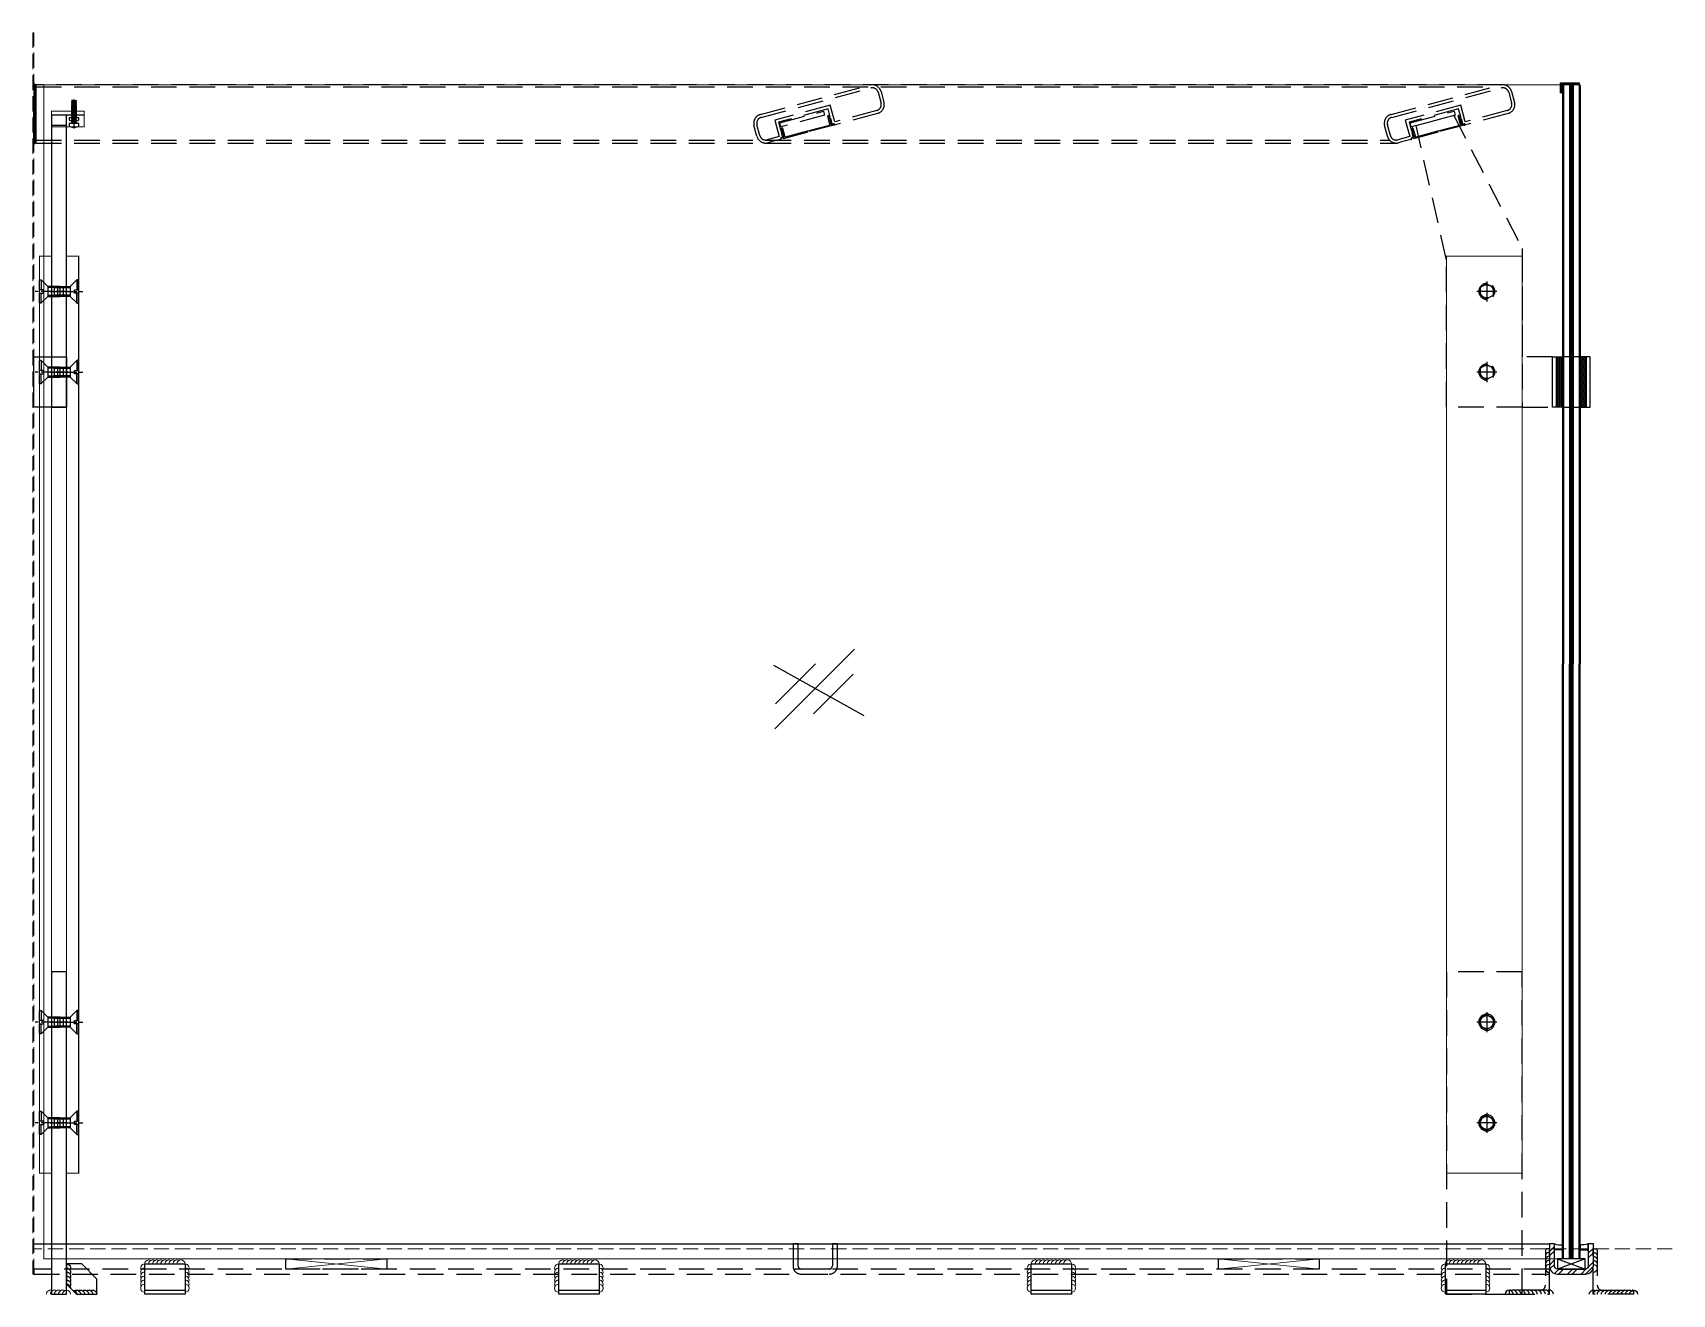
# Model space of a CAD drawing. Header units: millimetres. Extents: x 0 to 1626, y -20 to 1232.
import ezdxf

# ---------------------------------------------------------------- set-up
doc = ezdxf.new("R2010")
doc.units = ezdxf.units.MM
for name, pattern in [('CENTER', [2, 1.25, -0.25, 0.25, -0.25]), ('DASH', [0.35, 0.25, -0.1]), ('DASHED', [19.05, 12.7, -6.35]), ('DOTE', [2.42, 2, -0.2, 0.02, -0.2])]:
    doc.linetypes.add(name, pattern=pattern)
for name, color, linetype in [('@F03_Section_Glass', 4, 'Continuous'), ('@F05_Section_Steel', 24, 'Continuous'), ('@F09_Submate', 8, 'Continuous'), ('@F17_Gridline_Other', 132, 'Continuous'), ('@F19_DIM', 7, 'Continuous'), ('@F20_Fill', 251, 'Continuous'), ('A-Wind', 4, 'Continuous'), ('DIM', 8, 'Continuous'), ('F01_Section_Alu.E', 92, 'Continuous'), ('F04_Section_Stone', 190, 'Continuous'), ('F06_Section_Steel', 24, 'Continuous'), ('F09_Submate', 8, 'Continuous'), ('F11_Hardware', 13, 'Continuous'), ('F31_Gridline_Other', 132, 'Continuous'), ('F57_Sign', 240, 'Continuous'), ('F90_Dote', 145, 'Continuous'), ('F_Submate_Other', 250, 'Continuous'), ('pj', 4, 'Continuous'), ('user', 7, 'Continuous'), ('WELD', 8, 'Continuous'), ('window', 54, 'Continuous'), ('XX', 6, 'DASHED'), ('ZX', 1, 'CENTER'), ('图框', 7, 'Continuous')]:
    doc.layers.add(name, color=color, linetype=linetype)
doc.layers.add('JY-11填充层', color=8, linetype='Continuous', lineweight=5)
pattern_1 = [(45, (251, 15), (-112.25, 112.25), [])]
pattern_2 = [(45, (1176, 15), (-112.25, 112.25), [])]

# ---------------------------------------------------------------- blocks, each defined once
blk = doc.blocks.new('*U130')
at = {"layer": 'JY-11填充层'}
for centre, end in [((4, 0), 180), ((8, 0), 120), ((12, 0), 120), ((16, 0), 120), ((20, 0), 120), ((24, 0), 120)]:
    blk.add_arc(centre, 4, 0, end, dxfattribs=at)
blk = doc.blocks.new('*U13')
at = {"layer": 'JY-11填充层'}
for centre, end in [((4, 0), 180), ((8, 0), 120), ((12, 0), 120), ((16, 0), 120), ((20, 0), 120), ((24, 0), 120), ((28, 0), 120), ((32, 0), 120), ((36, 0), 120)]:
    blk.add_arc(centre, 4, 0, end, dxfattribs=at)
blk = doc.blocks.new('30角钢（平面）')
at = {"layer": '@F05_Section_Steel', "elevation": 0}
for points in [[(171496.2, -73616), (171496.2, -73586), (171456.2, -73586), (171456.2, -73616), (171496.2, -73616)], [(171496.2, -73612), (171496.2, -73612), (171456.2, -73612)]]:
    blk.add_lwpolyline(points, dxfattribs=at)
at = {"layer": 'JY-11填充层', "rotation": 90}
blk.add_blockref('*U130', (171456.2, -73614, 0), dxfattribs=at)
at = {"layer": 'JY-11填充层'}
blk.add_blockref('*U13', (171456.2, -73586, 0), dxfattribs=at)
at = {"layer": 'JY-11填充层', "xscale": -1, "rotation": 270}
blk.add_blockref('*U130', (171496.2, -73614, 0), dxfattribs=at)
blk = doc.blocks.new('A$C2D332B79')
at = {"layer": 'DIM', "linetype": 'DASHED', "ltscale": 450}
blk.add_line((7.2, 0), (358.3, 351.1), dxfattribs=at)
at = {"layer": 'DIM'}
for p, q in [((0, 279.9), (398.5, 58.2)), ((9.8, 110.5), (185.3, 286)), ((176.3, 65), (351.8, 240.6))]:
    blk.add_line(p, q, dxfattribs=at)
blk = doc.blocks.new('肋板')
at = {"layer": '@F05_Section_Steel', "elevation": 0}
blk.add_lwpolyline([(-135353.8, 59079.8), (-135373.8, 59079.8), (-135373.8, 59094.8), (-135358.8, 59109.8), (-135343.8, 59109.8), (-135343.8, 59089.8)], close=True, dxfattribs=at)
at = {"layer": 'WELD'}
for centre, start, end in [((-135343.8, 59105.8, 0), 90, 210), ((-135343.8, 59101.8, 0), 90, 210), ((-135343.8, 59101.8, 0), 90, 150), ((-135343.8, 59097.8, 0), 90, 210), ((-135343.8, 59093.8, 0), 90, 210), ((-135343.8, 59089.8, 0), 90, 210), ((-135343.8, 59085.8, 0), 90, 180), ((-135343.8, 59097.8, 0), 90, 150), ((-135343.8, 59093.8, 0), 90, 150), ((-135343.8, 59089.8, 0), 90, 150), ((-135343.8, 59085.8, 0), 90, 150), ((-135369.8, 59079.8, 0), 60, 180), ((-135365.8, 59079.8, 0), 60, 180), ((-135365.8, 59079.8, 0), 120, 180), ((-135361.8, 59079.8, 0), 60, 180), ((-135361.8, 59079.8, 0), 120, 180), ((-135357.8, 59079.8, 0), 60, 180), ((-135357.8, 59079.8, 0), 120, 180), ((-135353.8, 59079.8, 0), 60, 180), ((-135353.8, 59079.8, 0), 120, 180), ((-135349.8, 59079.8, 0), 90, 180), ((-135349.8, 59079.8, 0), 120, 180)]:
    blk.add_arc(centre, 4, start, end, dxfattribs=at)
blk = doc.blocks.new('*U16')
at = {"layer": 'pj'}
for p, q in [((-2.1, 0), (-2.1, -0.5)), ((-2.5, -0.8), (2.5, -0.4)), ((-2.5, -0.8), (2.5, -0.4)), ((-2.1, -0.5), (-2.5, -0.8)), ((-2.5, -0.8), (-2.5, -0.8)), ((-2.5, -0.8), (-2.1, -1.1)), ((-2.5, -1.6), (2.5, -1.2)), ((-2.5, -1.6), (2.5, -1.2)), ((-2.1, -1.3), (-2.5, -1.6)), ((-2.5, -1.6), (-2.5, -1.6)), ((-2.5, -1.6), (-2.1, -1.9)), ((-2.5, -2.4), (2.5, -2)), ((-2.5, -2.4), (2.5, -2)), ((-2.5, -2.4), (-2.1, -2.1)), ((-2.1, -2.7), (-2.5, -2.4)), ((-2.5, -2.4), (-2.5, -2.4)), ((-2.5, -3.2), (2.5, -2.8)), ((-2.5, -3.2), (2.5, -2.8)), ((-2.5, -3.2), (-2.1, -2.9)), ((-2.5, -3.2), (-2.5, -3.2)), ((-2.1, -3.5), (-2.5, -3.2)), ((-2.5, -4), (2.5, -3.6)), ((-2.5, -4), (2.5, -3.6)), ((-2.5, -4), (-2.1, -3.7)), ((-2.5, -4), (-2.5, -4)), ((-2.1, -4.3), (-2.5, -4)), ((-2.5, -4.8), (2.5, -4.4)), ((-2.5, -4.8), (2.5, -4.4)), ((-2.5, -4.8), (-2.1, -4.5)), ((-2.5, -4.8), (-2.5, -4.8)), ((-2.1, -5.1), (-2.5, -4.8)), ((-2.5, -5.6), (2.5, -5.2)), ((-2.5, -5.6), (2.5, -5.2)), ((-2.5, -5.6), (-2.1, -5.3)), ((-2.5, -5.6), (-2.5, -5.6)), ((-2.1, -5.9), (-2.5, -5.6)), ((-2.5, -6.4), (2.5, -6)), ((-2.5, -6.4), (2.5, -6)), ((-2.5, -6.4), (-2.1, -6.1)), ((-2.5, -6.4), (-2.5, -6.4)), ((-2.1, -6.7), (-2.5, -6.4)), ((-2.5, -7.2), (2.5, -6.8)), ((-2.5, -7.2), (2.5, -6.8)), ((-2.5, -7.2), (-2.1, -6.9)), ((-2.5, -7.2), (-2.5, -7.2)), ((-2.1, -7.5), (-2.5, -7.2)), ((-2.5, -8), (2.5, -7.6)), ((-2.5, -8), (2.5, -7.6)), ((-2.5, -8), (-2.1, -7.7)), ((-2.5, -8), (-2.5, -8)), ((-2.1, -8.3), (-2.5, -8)), ((-2.5, -8.8), (2.5, -8.4)), ((-2.5, -8.8), (2.5, -8.4)), ((-2.5, -8.8), (-2.1, -8.5)), ((-2.5, -8.8), (-2.5, -8.8)), ((-2.1, -9.1), (-2.5, -8.8)), ((-2.5, -9.6), (2.5, -9.2)), ((-2.5, -9.6), (2.5, -9.2)), ((-2.5, -9.6), (-2.1, -9.3)), ((-2.5, -9.6), (-2.5, -9.6)), ((-2.1, -9.9), (-2.5, -9.6)), ((-2.5, -10.4), (2.5, -10)), ((-2.5, -10.4), (2.5, -10)), ((-2.5, -10.4), (-2.1, -10.1)), ((-2.5, -10.4), (-2.5, -10.4)), ((-2.1, -10.7), (-2.5, -10.4)), ((-2.5, -11.2), (2.5, -10.8)), ((-2.5, -11.2), (2.5, -10.8)), ((-2.5, -11.2), (-2.1, -10.9)), ((-2.5, -11.2), (-2.5, -11.2)), ((-2.1, -11.5), (-2.5, -11.2)), ((-2.5, -12), (2.5, -11.6)), ((-2.5, -12), (2.5, -11.6)), ((-2.5, -12), (-2.1, -11.7)), ((-2.5, -12), (-2.5, -12)), ((-2.1, -12.3), (-2.5, -12)), ((-2.5, -12.8), (2.5, -12.4)), ((-2.5, -12.8), (2.5, -12.4)), ((-2.5, -12.8), (-2.1, -12.5)), ((-2.5, -12.8), (-2.5, -12.8)), ((-2.1, -13.1), (-2.5, -12.8)), ((-2.5, -13.6), (2.5, -13.2)), ((-2.5, -13.6), (2.5, -13.2)), ((-2.5, -13.6), (-2.1, -13.3)), ((-2.5, -13.6), (-2.5, -13.6)), ((-2.1, -13.9), (-2.5, -13.6)), ((-2.5, -14.4), (2.5, -14)), ((-2.5, -14.4), (2.5, -14)), ((-2.5, -14.4), (-2.1, -14.1)), ((-2.1, -14.7), (-2.5, -14.4)), ((-2.5, -14.4), (-2.5, -14.4)), ((-2.5, -15.2), (2.5, -14.8)), ((-2.5, -15.2), (2.5, -14.8)), ((-2.1, -14.9), (-2.5, -15.2)), ((-2.5, -15.2), (-2.5, -15.2)), ((-2.5, -15.2), (-2.1, -15.5)), ((-2.5, -16), (2.5, -15.6)), ((-2.5, -16), (2.5, -15.6)), ((-2.1, -15.7), (-2.5, -16)), ((-2.5, -16), (-2.5, -16)), ((-2.5, -16), (-2.1, -16.3)), ((-2.1, -0.5), (2.1, -0.1)), ((-2.1, -1.1), (2.1, -0.7)), ((-2.1, -1.3), (2.1, -0.9)), ((-2.1, -1.1), (-2.1, -1.3)), ((-2.1, -1.9), (2.1, -1.5)), ((-2.1, -2.1), (2.1, -1.7)), ((-2.1, -1.9), (-2.1, -2)), ((-2.1, -2.1), (-2.1, -2)), ((-2.1, -2.7), (2.1, -2.3)), ((-2.1, -2.9), (2.1, -2.5)), ((-2.1, -2.7), (-2.1, -2.8)), ((-2.1, -2.9), (-2.1, -2.8)), ((-2.1, -3.5), (2.1, -3.1)), ((-2.1, -3.7), (2.1, -3.3)), ((-2.1, -3.5), (-2.1, -3.6)), ((-2.1, -3.7), (-2.1, -3.6)), ((-2.1, -4.3), (2.1, -3.9)), ((-2.1, -4.5), (2.1, -4.1)), ((-2.1, -4.3), (-2.1, -4.4)), ((-2.1, -4.5), (-2.1, -4.4)), ((-2.1, -5.1), (2.1, -4.7)), ((-2.1, -5.3), (2.1, -4.9)), ((-2.1, -5.1), (-2.1, -5.2)), ((-2.1, -5.3), (-2.1, -5.2)), ((-2.1, -5.9), (2.1, -5.5)), ((-2.1, -6.1), (2.1, -5.7)), ((-2.1, -5.9), (-2.1, -6)), ((-2.1, -6.1), (-2.1, -6)), ((-2.1, -6.7), (2.1, -6.3)), ((-2.1, -6.9), (2.1, -6.5)), ((-2.1, -6.7), (-2.1, -6.8)), ((-2.1, -6.9), (-2.1, -6.8)), ((-2.1, -7.5), (2.1, -7.1)), ((-2.1, -7.7), (2.1, -7.3)), ((-2.1, -7.5), (-2.1, -7.6)), ((-2.1, -7.7), (-2.1, -7.6)), ((-2.1, -8.3), (2.1, -7.9)), ((-2.1, -8.5), (2.1, -8.1)), ((-2.1, -8.3), (-2.1, -8.4)), ((-2.1, -8.5), (-2.1, -8.4)), ((-2.1, -9.1), (2.1, -8.7)), ((-2.1, -9.3), (2.1, -8.9)), ((-2.1, -9.1), (-2.1, -9.2)), ((-2.1, -9.3), (-2.1, -9.2)), ((-2.1, -9.9), (2.1, -9.5)), ((-2.1, -10.1), (2.1, -9.7)), ((-2.1, -9.9), (-2.1, -10)), ((-2.1, -10.1), (-2.1, -10)), ((-2.1, -10.7), (2.1, -10.3)), ((-2.1, -10.9), (2.1, -10.5)), ((-2.1, -10.7), (-2.1, -10.8)), ((-2.1, -10.9), (-2.1, -10.8)), ((-2.1, -11.5), (2.1, -11.1)), ((-2.1, -11.7), (2.1, -11.3)), ((-2.1, -11.5), (-2.1, -11.6)), ((-2.1, -11.7), (-2.1, -11.6)), ((-2.1, -12.3), (2.1, -11.9)), ((-2.1, -12.5), (2.1, -12.1)), ((-2.1, -12.3), (-2.1, -12.4)), ((-2.1, -12.5), (-2.1, -12.4)), ((-2.1, -13.1), (2.1, -12.7)), ((-2.1, -13.3), (2.1, -12.9)), ((-2.1, -13.1), (-2.1, -13.2)), ((-2.1, -13.3), (-2.1, -13.2)), ((-2.1, -13.9), (2.1, -13.5)), ((-2.1, -14.1), (2.1, -13.7)), ((-2.1, -14.1), (-2.1, -13.9)), ((-2.1, -14.7), (2.1, -14.3)), ((-2.1, -14.9), (2.1, -14.5)), ((-2.1, -14.8), (-2.1, -14.7)), ((-2.1, -14.8), (-2.1, -14.9)), ((-2.1, -15.5), (2.1, -15.1)), ((-2.1, -15.7), (2.1, -15.3)), ((-2.1, -15.5), (-2.1, -15.7)), ((-2.1, -16.3), (2.1, -15.9)), ((-2.1, -16.5), (2.1, -16.1)), ((2.1, 0), (2.1, -0.1)), ((2.1, -0.1), (2.5, -0.4)), ((2.5, -0.4), (2.1, -0.7)), ((2.1, -0.7), (2.1, -0.9)), ((2.1, -0.9), (2.5, -1.2)), ((2.5, -1.2), (2.1, -1.5)), ((2.1, -1.5), (2.1, -1.6)), ((2.1, -1.7), (2.1, -1.6)), ((2.5, -2), (2.1, -1.7)), ((2.1, -2.3), (2.5, -2)), ((2.1, -2.3), (2.1, -2.4)), ((2.1, -2.5), (2.1, -2.4)), ((2.5, -2.8), (2.1, -2.5)), ((2.1, -3.1), (2.5, -2.8)), ((2.1, -3.1), (2.1, -3.2)), ((2.1, -3.3), (2.1, -3.2)), ((2.5, -3.6), (2.1, -3.3)), ((2.1, -3.9), (2.5, -3.6)), ((2.1, -3.9), (2.1, -4)), ((2.1, -4.1), (2.1, -4)), ((2.5, -4.4), (2.1, -4.1)), ((2.1, -4.7), (2.5, -4.4)), ((2.1, -4.7), (2.1, -4.8)), ((2.1, -4.9), (2.1, -4.8)), ((2.5, -5.2), (2.1, -4.9)), ((2.1, -5.5), (2.5, -5.2)), ((2.1, -5.5), (2.1, -5.6)), ((2.1, -5.7), (2.1, -5.6)), ((2.5, -6), (2.1, -5.7)), ((2.1, -6.3), (2.5, -6)), ((2.1, -6.3), (2.1, -6.4)), ((2.1, -6.5), (2.1, -6.4)), ((2.5, -6.8), (2.1, -6.5)), ((2.1, -7.1), (2.5, -6.8)), ((2.1, -7.1), (2.1, -7.2)), ((2.1, -7.3), (2.1, -7.2)), ((2.5, -7.6), (2.1, -7.3)), ((2.1, -7.9), (2.5, -7.6)), ((2.1, -7.9), (2.1, -8)), ((2.1, -8.1), (2.1, -8)), ((2.5, -8.4), (2.1, -8.1)), ((2.1, -8.7), (2.5, -8.4)), ((2.1, -8.7), (2.1, -8.8)), ((2.1, -8.9), (2.1, -8.8)), ((2.5, -9.2), (2.1, -8.9)), ((2.1, -9.5), (2.5, -9.2)), ((2.1, -9.5), (2.1, -9.6)), ((2.1, -9.7), (2.1, -9.6)), ((2.5, -10), (2.1, -9.7)), ((2.1, -10.3), (2.5, -10)), ((2.1, -10.3), (2.1, -10.4)), ((2.1, -10.5), (2.1, -10.4)), ((2.5, -10.8), (2.1, -10.5)), ((2.1, -11.1), (2.5, -10.8)), ((2.1, -11.1), (2.1, -11.2)), ((2.1, -11.3), (2.1, -11.2)), ((2.5, -11.6), (2.1, -11.3)), ((2.1, -11.9), (2.5, -11.6)), ((2.1, -11.9), (2.1, -12)), ((2.1, -12.1), (2.1, -12)), ((2.5, -12.4), (2.1, -12.1)), ((2.1, -12.7), (2.5, -12.4)), ((2.1, -12.7), (2.1, -12.8)), ((2.1, -12.9), (2.1, -12.8)), ((2.5, -13.2), (2.1, -12.9)), ((2.1, -13.5), (2.5, -13.2)), ((2.1, -13.7), (2.1, -13.5)), ((2.5, -14), (2.1, -13.7)), ((2.1, -14.3), (2.5, -14)), ((2.1, -14.4), (2.1, -14.3)), ((2.1, -14.4), (2.1, -14.5)), ((2.1, -14.5), (2.5, -14.8)), ((2.5, -14.8), (2.1, -15.1)), ((2.1, -15.1), (2.1, -15.3)), ((2.1, -15.3), (2.5, -15.6)), ((2.5, -15.6), (2.1, -15.9)), ((2.1, -15.9), (2.1, -16)), ((2.1, -16.1), (2.1, -16)), ((2.5, -16.4), (2.1, -16.1)), ((2.5, -0.4), (2.5, -0.4)), ((2.5, -1.2), (2.5, -1.2)), ((2.5, -2), (2.5, -2)), ((2.5, -2.8), (2.5, -2.8)), ((2.5, -3.6), (2.5, -3.6)), ((2.5, -4.4), (2.5, -4.4)), ((2.5, -5.2), (2.5, -5.2)), ((2.5, -6), (2.5, -6)), ((2.5, -6.8), (2.5, -6.8)), ((2.5, -7.6), (2.5, -7.6)), ((2.5, -8.4), (2.5, -8.4)), ((2.5, -9.2), (2.5, -9.2)), ((2.5, -10), (2.5, -10)), ((2.5, -10.8), (2.5, -10.8)), ((2.5, -11.6), (2.5, -11.6)), ((2.5, -12.4), (2.5, -12.4)), ((2.5, -13.2), (2.5, -13.2)), ((2.5, -14), (2.5, -14)), ((2.5, -14.8), (2.5, -14.8)), ((2.5, -15.6), (2.5, -15.6)), ((-2.5, -16.8), (2.5, -16.4)), ((-2.5, -16.8), (2.5, -16.4)), ((-2.5, -16.8), (-2.1, -16.5)), ((-2.1, -17.1), (-2.5, -16.8)), ((-2.5, -16.8), (-2.5, -16.8)), ((-2.1, -16.3), (-2.1, -16.4)), ((-2.1, -16.5), (-2.1, -16.4)), ((-2.1, -17.1), (2.1, -16.7)), ((-2.1, -17.2), (-2.1, -17.1)), ((2.5, -17.2), (-2.1, -17.2)), ((-0.9, -17.2), (2.1, -16.9)), ((1.8, -17.2), (2.5, -17.2)), ((2.1, -16.7), (2.5, -16.4)), ((2.1, -16.9), (2.1, -16.7)), ((2.5, -17.2), (2.1, -16.9)), ((2.5, -16.4), (2.5, -16.4)), ((2.5, -17.2), (2.5, -17.2))]:
    blk.add_line(p, q, dxfattribs=at)
blk.add_lwpolyline([(-4.8, 2.1), (-4.8, 0), (4.8, 0), (4.8, 2.1, 0.148437), (0.4, 3.7), (0.4, 3.5), (-0.4, 3.5), (-0.4, 3.7, 0.148437)], format="xyb", close=True, dxfattribs=at)
at = {"layer": 'ZX', "ltscale": 0.1}
blk.add_line((0, 4.7), (0, -18.2), dxfattribs=at)
blk = doc.blocks.new('*U21')
at = {"layer": 'A-Wind'}
for p, q in [((3, 0), (-3, 0)), ((-3, 0), (-3, -590)), ((3, 0), (4, -1)), ((3, 0), (3, -590)), ((12.5, 0), (6.5, 0)), ((6.5, 0), (6.5, -590)), ((12.5, 0), (13.5, -1)), ((12.5, 0), (12.5, -590)), ((-3, 0), (-4, -1)), ((-4, -1), (-4, -590)), ((4, -1), (4, -590)), ((5.5, -1), (4, -1)), ((6.5, 0), (5.5, -1)), ((5.5, -1), (5.5, -590)), ((13.5, -1), (13.5, -590))]:
    blk.add_line(p, q, dxfattribs=at)
at = {"layer": 'pj', "ltscale": 25, "const_width": 1.56}
blk.add_lwpolyline([(4.8, -1), (4.8, -590)], dxfattribs=at)
blk = doc.blocks.new('*U22')
at = {"layer": 'A-Wind'}
for p, q in [((3, 0), (-3, 0)), ((-3, 0), (-3, -575)), ((3, 0), (4, -1)), ((3, 0), (3, -575)), ((12.5, 0), (6.5, 0)), ((6.5, 0), (6.5, -575)), ((12.5, 0), (13.5, -1)), ((12.5, 0), (12.5, -575)), ((-3, 0), (-4, -1)), ((-4, -1), (-4, -575)), ((4, -1), (4, -575)), ((5.5, -1), (4, -1)), ((6.5, 0), (5.5, -1)), ((5.5, -1), (5.5, -575)), ((13.5, -1), (13.5, -575))]:
    blk.add_line(p, q, dxfattribs=at)
at = {"layer": 'pj', "ltscale": 25, "const_width": 1.56}
blk.add_lwpolyline([(4.8, -1), (4.8, -575)], dxfattribs=at)
blk = doc.blocks.new('U槽')
at = {"layer": '@F20_Fill'}
h = blk.add_hatch(dxfattribs=at)
h.set_pattern_fill('ANSI32', color=256, scale=2, style=0)
h.set_pattern_definition([(45, (0, 0), (-6.7352, 6.7352), []), (45, (4.49, 0), (-6.7352, 6.7352), [])])
h.paths.add_polyline_path([(-4.2, -22, -0.414214), (-7.2, -25), (-34.8, -25, -0.414214), (-37.8, -22), (-37.8, 0), (-42.8, 0), (-42.8, -22, 0.414214), (-34.8, -30), (-7.2, -30, 0.414214), (0.8, -22), (0.8, 0), (-4.2, 0)])
at = {"layer": '@F05_Section_Steel', "color": 8}
blk.add_lwpolyline([(-7.2, -15), (-34.8, -15), (-34.8, -25), (-7.2, -25)], close=True, dxfattribs=at)
for points in [[(-34.8, -15), (-7.2, -25)], [(-7.2, -15), (-34.8, -25)]]:
    blk.add_lwpolyline(points, dxfattribs=at)
at = {"layer": 'F06_Section_Steel'}
blk.add_lwpolyline([(0.8, -22), (0.8, 0), (-4.2, 0), (-4.2, -22, -0.414214), (-7.2, -25), (-34.8, -25, -0.414214), (-37.8, -22), (-37.8, 0), (-42.8, 0), (-42.8, -22, 0.414214), (-34.8, -30), (-7.2, -30, 0.414214)], format="xyb", close=True, dxfattribs=at)
blk = doc.blocks.new('*U23')
at = {"layer": 'F_Submate_Other', "color": 8, "extrusion": (7.4988e-33, 1.22465e-16, -1)}
for centre, end in [((-4, 0), 0), ((-8, 0), 300), ((-12, 0), 300), ((-16, 0), 300)]:
    blk.add_arc(centre, 4, 180, end, dxfattribs=at)
blk = doc.blocks.new('*U24')
at = {"layer": 'F_Submate_Other', "color": 8, "extrusion": (7.4988e-33, 1.22465e-16, -1)}
for centre, end in [((-4, 0), 0), ((-8, 0), 300), ((-12, 0), 300), ((-16, 0), 300), ((-20, 0), 300), ((-24, 0), 300), ((-28, 0), 300), ((-32, 0), 300), ((-36, 0), 300), ((-40, 0), 300), ((-44, 0), 300)]:
    blk.add_arc(centre, 4, 180, end, dxfattribs=at)
blk = doc.blocks.new('六角螺栓M8x35-左')
for p, q in [((0, 7.5), (-6.5, 3.8)), ((-6.5, -3.8), (-6.5, 3.8)), ((0, 7.5), (6.5, 3.8)), ((6.5, -3.8), (6.5, 3.8)), ((-6.5, -3.8), (0, -7.5)), ((6.5, -3.8), (0, -7.5))]:
    blk.add_line(p, q)
blk.add_circle((0, 0), 8)
for start, end in [(90, 270), (270, 90)]:
    blk.add_arc((0, 0), 6.5, start, end)
at = {"layer": 'F90_Dote'}
for p, q in [((-10, 0), (10, 0)), ((0, 10), (0, -10))]:
    blk.add_line(p, q, dxfattribs=at)
blk = doc.blocks.new('*U129')
blk.add_blockref('六角螺栓M8x35-左', (0, 0))
blk = doc.blocks.new('M5x12FHS')
at = {"layer": 'F31_Gridline_Other', "ltscale": 0.5}
for p, q in [((-5.8, 1.17), (-0.83, 1.17)), ((5.8, 1.17), (0.83, 1.17)), ((-2.5, -8.33), (-1.94, -10)), ((2.5, -8.33), (1.94, -10))]:
    blk.add_line(p, q, dxfattribs=at)
blk.add_lwpolyline([(-0.83, 0), (0.83, 0), (0.83, 2), (5.5, 2, -0.414214), (5.83, 1.67), (5.83, 1.3, -0.198912), (5.74, 1.07), (2.5, -2.17), (-2.5, -2.17), (-5.74, 1.07, -0.198912), (-5.83, 1.3), (-5.83, 1.67, -0.414214), (-5.5, 2), (-0.83, 2)], format="xyb", close=True, dxfattribs=at)
for points in [[(-2.5, -2.17), (-2.5, -8.33), (2.5, -8.33), (2.5, -2.17)], [(-1.94, -2.17), (-1.94, -10), (1.94, -10), (1.94, -2.17)]]:
    blk.add_lwpolyline(points, dxfattribs=at)
at = {"layer": 'F90_Dote', "linetype": 'DOTE', "ltscale": 3}
blk.add_line((0, -12.12), (0, 4.09), dxfattribs=at)
blk = doc.blocks.new('*U25')
at = {"layer": 'JY-11填充层'}
for centre, end in [((4, 0), 180), ((8, 0), 120), ((12, 0), 120), ((16, 0), 120), ((20, 0), 120)]:
    blk.add_arc(centre, 4, 0, end, dxfattribs=at)

msp = doc.modelspace()

# ---------------------------------------------------------------- hatches: boundary and pattern name
at = {"layer": 'F09_Submate', "linetype": 'ByBlock'}
h = msp.add_hatch(dxfattribs=at)
h.set_pattern_fill('DOTS', color=8, scale=0.75, style=0)
h.set_pattern_definition([(0, (-4771473.0981, -2191976.4612), (0.5953125, 1.190625), [0, -1.190625])])
edge = h.paths.add_edge_path()
edge.add_arc((3, 1120.2), 2, 90, 179.9327)
edge.add_line((1, 1120.2), (1, 1180))
edge.add_line((1, 1180), (1, 1182))
edge.add_arc((3, 1182), 2, 180, 270)
edge.add_line((3, 1180), (3, 1122.2))
h = msp.add_hatch(dxfattribs=at)
h.set_pattern_fill('DOTS', color=8, scale=0.75, style=0)
h.set_pattern_definition([(0, (-4771473.0981, -2191976.461), (0.5953125, 1.190625), [0, -1.190625])])
edge = h.paths.add_edge_path()
edge.add_arc((3, 1120.2), 2, 90, 179.9327)
edge.add_line((1, 1120.2), (1, 1180))
edge.add_line((1, 1180), (1, 1182))
edge.add_arc((3, 1182), 2, 180, 270)
edge.add_line((3, 1180), (3, 1122.2))
at = {"layer": 'JY-11填充层'}
h = msp.add_hatch(dxfattribs=at)
h.set_pattern_fill('ANSI32', color=256, scale=0.5)
h.set_pattern_definition([(45, (-4682027.1867, -2153464.6152), (-1.6837980227, 1.6837980227), []), (45, (-4682026.0642, -2153464.6152), (-1.6837980227, 1.6837980227), [])])
h.paths.add_polyline_path([(1515.2, 1172), (1515.2, 1182), (1533.7, 1182), (1533.7, 1181), (1516.2, 1181), (1516.2, 1172)])
h = msp.add_hatch(dxfattribs=at)
h.set_pattern_fill('ANSI31', color=256, scale=100)
h.set_pattern_definition(pattern_1)
h.paths.add_polyline_path([(251, 15), (301, 10), (351, 15)])
h = msp.add_hatch(dxfattribs=at)
h.set_pattern_fill('ANSI31', color=256, scale=100)
h.set_pattern_definition(pattern_1)
h.paths.add_polyline_path([(251, 5), (301, 10), (351, 5)])
h = msp.add_hatch(dxfattribs=at)
h.set_pattern_fill('ANSI31', color=256, scale=100)
h.set_pattern_definition(pattern_2)
h.paths.add_polyline_path([(1176, 15), (1226, 10), (1276, 15)])
h = msp.add_hatch(dxfattribs=at)
h.set_pattern_fill('ANSI31', color=256, scale=100)
h.set_pattern_definition(pattern_2)
h.paths.add_polyline_path([(1176, 5), (1226, 10), (1276, 5)])
at = {"layer": 'user', "linetype": 'Continuous'}
h = msp.add_hatch(dxfattribs=at)
h.set_pattern_fill('DOTS', color=4, scale=0.5, style=0)
h.set_pattern_definition([(180, (2469.70465, -199.9949), (-0.396875, 0.79375), [0, -0.79375])])
h.paths.add_polyline_path([(1511.2, 910), (1517.2, 910), (1517.2, 860), (1511.2, 860)])
h = msp.add_hatch(dxfattribs=at)
h.set_pattern_fill('DOTS', color=4, scale=0.5, style=0)
h.set_pattern_definition([(7e-15, (2587.2246, -199.9949), (0.396875, 0.79375), [0, -0.79375])])
h.paths.add_polyline_path([(1534.7, 910), (1540.7, 910), (1540.7, 860), (1534.7, 860)])

# ---------------------------------------------------------------- linework, layer by layer
at = {"color": 8, "elevation": 0}
for points in [[(1509.2, 30, 0.108138), (1517.2, 29), (1517.2, 24), (1509.2, 24)], [(1542.7, 30, -0.108138), (1534.7, 29), (1534.7, 24), (1542.7, 24)]]:
    msp.add_lwpolyline(points, format="xyb", close=True, dxfattribs=at)
at = {"layer": '@F03_Section_Glass', "const_width": 1}
msp.add_lwpolyline([(11, 1180), (1534.7, 1180), (1534.7, 15), (11, 15)], close=True, dxfattribs=at)
at = {"layer": '@F17_Gridline_Other', "linetype": 'DASH', "lineweight": 13, "ltscale": 60}
msp.add_line((1626, 25, 0), (1, 25, 0), dxfattribs=at)
msp.add_lwpolyline([(1, 0), (1, 1231.6), (0, 1231.6), (0, 0)], close=True, dxfattribs=at)
at = {"layer": 'DIM', "color": 3, "ltscale": 20}
for points in [[(1515.2, 1172), (1515.2, 1182), (1533.7, 1182), (1533.7, 1181), (1516.2, 1181), (1516.2, 1172)], [(1511.2, 860), (1507.2, 860), (1507.2, 910), (1511.2, 910)], [(1540.7, 860), (1544.7, 860), (1544.7, 910), (1540.7, 910)]]:
    msp.add_lwpolyline(points, close=True, dxfattribs=at)
at = {"layer": 'F01_Section_Alu.E'}
msp.add_lwpolyline([(3, 1163.5), (3, 1180, -0.414214), (1, 1182), (1, 1180), (1, 1163.5)], format="xyb", dxfattribs=at)
msp.add_lwpolyline([(3, 1163.5), (3, 1180, -0.414214), (1, 1182), (1, 1180), (1, 1163.5)], format="xyb", dxfattribs=at)
at = {"layer": 'F01_Section_Alu.E', "elevation": 0}
msp.add_lwpolyline([(3, 1166), (3, 1122.2, 0.414214), (1, 1120.2), (1, 1122.2), (1, 1166)], format="xyb", dxfattribs=at)
at = {"layer": 'F06_Section_Steel', "ltscale": 20}
msp.add_line((51, 1150, 0), (18.5, 1150, 0), dxfattribs=at)
at = {"layer": 'F06_Section_Steel'}
msp.add_line((1, 30, 0), (1504.2, 30, 0), dxfattribs=at)
at = {"layer": 'F06_Section_Steel', "const_width": 1, "elevation": 0}
for points in [[(18.5, 1138.3), (51, 1138.3), (51, 1153.8), (18.5, 1153.8)], [(18.5, 100), (6.5, 100), (6.5, 1010), (18.5, 1010)], [(33.5, 100), (45.5, 100), (45.5, 1010), (33.5, 1010)]]:
    msp.add_lwpolyline(points, close=True, dxfattribs=at)
at = {"layer": 'F06_Section_Steel', "ltscale": 20, "elevation": 0}
msp.add_lwpolyline([(1, 910), (33.5, 910), (33.5, 860), (1, 860)], close=True, dxfattribs=at)
at = {"layer": 'F11_Hardware', "color": 8}
for p, q in [((1517.2, 1179), (1516.2, 1172)), ((1517.2, 1172), (1516.2, 1179)), ((1532.7, 1181), (1518.2, 1180)), ((1518.2, 1181), (1532.7, 1180))]:
    msp.add_line(p, q, dxfattribs=at)
for points in [[(1517.2, 1179), (1516.2, 1179), (1516.2, 1172), (1517.2, 1172)], [(1532.7, 1180), (1518.2, 1180), (1518.2, 1181), (1532.7, 1181)]]:
    msp.add_lwpolyline(points, close=True, dxfattribs=at)
at = {"layer": 'JY-11填充层'}
for p, q in [((251, 5, 0), (351, 15, 0)), ((351, 5, 0), (251, 15, 0)), ((1176, 5, 0), (1276, 15, 0)), ((1276, 5, 0), (1176, 15, 0))]:
    msp.add_line(p, q, dxfattribs=at)
at = {"layer": 'pj', "color": 2}
msp.add_line((33.5, 1139.6, 0), (18.5, 1139.6, 0), dxfattribs=at)
at = {"layer": 'pj', "color": 2, "elevation": 0}
msp.add_lwpolyline([(18.5, 860), (33.5, 860), (33.5, 1150), (18.5, 1150)], close=True, dxfattribs=at)
at = {"layer": 'pj', "color": 2}
msp.add_lwpolyline([(18.5, -20), (33.5, -20), (33.5, 300), (18.5, 300)], close=True, dxfattribs=at)
at = {"layer": 'user', "color": 4, "linetype": 'Continuous'}
for points in [[(1517.2, 860), (1511.2, 860), (1511.2, 910), (1517.2, 910)], [(1534.7, 860), (1540.7, 860), (1540.7, 910), (1534.7, 910)]]:
    msp.add_lwpolyline(points, close=True, dxfattribs=at)
at = {"layer": 'XX', "ltscale": 2}
for p, q in [((3, 1178, 0), (1449.3, 1178, 0)), ((3, 1125.2, 0), (1345.6, 1125.2, 0)), ((3, 1122.2, 0), (1352.3, 1122.2, 0)), ((1352.2, 1125.2, 0), (1352.3, 1125.2, 0)), ((1477.2, 1010, 0), (1477.2, 910, 0)), ((1507.2, 910, 0), (1477.2, 910, 0)), ((1477.2, 860, 0), (1402.2, 860, 0)), ((1477.2, 860, 0), (1507.7, 860, 0)), ((1477.2, 300), (1402.2, 300))]:
    msp.add_line(p, q, dxfattribs=at)
at = {"layer": 'XX', "ltscale": 2, "elevation": 0}
for points in [[(1458.3, 1180), (3, 1180), (3, 1122.2), (1352.3, 1122.2)], [(1402.2, 860), (1402.2, 1006), (1372, 1139.6), (1409.3, 1149.6), (1477.2, 1017.6), (1477.2, 860)], [(1504.2, 5), (1, 5), (1, 0), (1504.2, 0)]]:
    msp.add_lwpolyline(points, dxfattribs=at)
for points in [[(830.3, 1179.7, -0.414214), (841.3, 1173.3), (844.2, 1162.6, -0.414214), (837.8, 1151.6), (795.8, 1140.3, -0.542196), (795.1, 1140.8, 0.502397), (794.5, 1141.3), (793.4, 1141, -0.414214), (792.8, 1141.4), (791.5, 1146.1, 0.414214), (791, 1146.4), (791, 1146.4, -0.286745), (790.6, 1146.5), (790.1, 1147.1, -0.554309), (790.3, 1147.7), (790.7, 1147.8, 0.414214), (790.9, 1148.3), (788.9, 1156.1), (739.6, 1142.9), (741.7, 1135.1, 0.414214), (742.2, 1134.8), (742.6, 1134.9, -0.554309), (743.1, 1134.5), (742.9, 1133.7, -0.307626), (742.6, 1133.4, 0.435791), (742.3, 1132.9), (743.5, 1128.2, -0.414214), (743.2, 1127.6), (742.1, 1127.3, 0.414214), (741.8, 1126.7), (741.8, 1126.4, -0.414214), (741.5, 1125.8), (732, 1123.3), (729.2, 1122.5, -0.414214), (718.2, 1128.9), (715.3, 1139.6, -0.414214), (721.7, 1150.6)], [(722.5, 1147.7), (831.1, 1176.8, -0.414214), (838.4, 1172.6), (841.3, 1161.9, -0.414214), (837.1, 1154.5), (795.4, 1143.3), (791, 1159.8), (735.9, 1145), (740.3, 1128.6), (728.4, 1125.4, -0.414214), (721.1, 1129.6), (718.2, 1140.4, -0.414214)], [(768.3, 1134.2), (790.1, 1140.1, 0.590246), (790.5, 1141.4, -0.14145), (790.3, 1141.7), (788.4, 1149.1, -0.731771), (789, 1149.5), (789.9, 1148.7, -0.483383), (789.9, 1148.1, 0.305615), (789.8, 1147.6), (791.6, 1141, 0.414214), (792.2, 1140.6), (794.5, 1141.2, -0.414214), (795, 1141), (795.1, 1140.7, -0.414214), (794.7, 1140.1), (768.6, 1133.1), (742.6, 1126.1, -0.414214), (741.9, 1126.4), (741.9, 1126.7, -0.414214), (742.2, 1127.2), (744.5, 1127.8, 0.414214), (744.8, 1128.4), (743, 1135.1, 0.305615), (742.7, 1135.4, -0.483383), (742.4, 1135.9), (742.8, 1137.1, -0.731771), (743.6, 1137.1), (745.5, 1129.7, -0.14145), (745.5, 1129.4, 0.590246), (746.5, 1128.4)], [(798, 8), (798, 30), (793, 30), (793, 8, -0.414214), (790, 5), (762, 5, -0.414214), (759, 8), (759, 30), (754, 30), (754, 8, 0.414214), (762, 0), (790, 0, 0.414214)]]:
    msp.add_lwpolyline(points, format="xyb", close=True, dxfattribs=at)
at = {"layer": 'XX', "ltscale": 2}
for points in [[(1455.7, 1179.7, -0.414214), (1466.7, 1173.3), (1469.6, 1162.6, -0.414214), (1463.2, 1151.6), (1421.1, 1140.3, -0.542196), (1420.5, 1140.8, 0.502397), (1419.8, 1141.3), (1418.8, 1141, -0.414214), (1418.2, 1141.4), (1416.9, 1146.1, 0.414214), (1416.4, 1146.4), (1416.4, 1146.4, -0.286745), (1415.9, 1146.5), (1415.4, 1147.1, -0.554309), (1415.6, 1147.7), (1416, 1147.8, 0.414214), (1416.3, 1148.3), (1414.2, 1156.1), (1365, 1142.9), (1367.1, 1135.1, 0.414214), (1367.5, 1134.8), (1367.9, 1134.9, -0.554309), (1368.4, 1134.5), (1368.3, 1133.7, -0.307626), (1368, 1133.4, 0.435791), (1367.7, 1132.9), (1368.9, 1128.2, -0.414214), (1368.6, 1127.6), (1367.5, 1127.3, 0.414214), (1367.1, 1126.7), (1367.2, 1126.4, -0.414214), (1366.9, 1125.8), (1357.4, 1123.3), (1354.6, 1122.5, -0.414214), (1343.6, 1128.9), (1340.7, 1139.6, -0.414214), (1347.1, 1150.6)], [(1347.8, 1147.7), (1456.4, 1176.8, -0.414214), (1463.8, 1172.6), (1466.7, 1161.9, -0.414214), (1462.4, 1154.5), (1420.7, 1143.3), (1416.3, 1159.8), (1361.3, 1145), (1365.7, 1128.6), (1353.8, 1125.4, -0.414214), (1346.5, 1129.6), (1343.6, 1140.4, -0.414214)], [(1393.7, 1134.2), (1415.5, 1140.1, 0.590246), (1415.8, 1141.4, -0.14145), (1415.7, 1141.7), (1413.7, 1149.1, -0.731771), (1414.4, 1149.5), (1415.3, 1148.7, -0.483383), (1415.3, 1148.1, 0.305615), (1415.1, 1147.6), (1416.9, 1141, 0.414214), (1417.5, 1140.6), (1419.9, 1141.2, -0.414214), (1420.3, 1141), (1420.4, 1140.7, -0.414214), (1420.1, 1140.1), (1394, 1133.1), (1367.9, 1126.1, -0.414214), (1367.3, 1126.4), (1367.2, 1126.7, -0.414214), (1367.5, 1127.2), (1369.8, 1127.8, 0.414214), (1370.2, 1128.4), (1368.4, 1135.1, 0.305615), (1368.1, 1135.4, -0.483383), (1367.7, 1135.9), (1368.2, 1137.1, -0.731771), (1368.9, 1137.1), (1370.9, 1129.7, -0.14145), (1370.9, 1129.4, 0.590246), (1371.9, 1128.4)]]:
    msp.add_lwpolyline(points, format="xyb", close=True, dxfattribs=at)
at = {"layer": 'XX', "ltscale": 2, "elevation": 0}
for points in [[(785.3, 1150), (741.8, 1138.3), (740.8, 1142.2), (784.3, 1153.8)], [(251, 15), (351, 15), (351, 5), (251, 5)], [(1176, 15), (1276, 15), (1276, 5), (1176, 5)]]:
    msp.add_lwpolyline(points, close=True, dxfattribs=at)
at = {"layer": 'XX', "ltscale": 2}
msp.add_lwpolyline([(1410.7, 1150), (1367.2, 1138.3), (1366.2, 1142.2), (1409.6, 1153.8)], close=True, dxfattribs=at)
at = {"layer": 'XX', "ltscale": 2, "const_width": 1}
msp.add_lwpolyline([(1477.2, 1010), (1402.2, 1010), (1402.2, 100), (1477.2, 100)], close=True, dxfattribs=at)
at = {"layer": 'XX', "ltscale": 1.5, "elevation": 0}
for points in [[(1534.3, 910), (1517.2, 910)], [(1517.2, 860), (1534.3, 860)]]:
    msp.add_lwpolyline(points, dxfattribs=at)
at = {"layer": 'XX', "ltscale": 2}
msp.add_lwpolyline([(1402.2, 300), (1402.2, -20), (1477.2, -20), (1477.2, 300)], dxfattribs=at)
at = {"layer": 'XX', "ltscale": 2, "elevation": 0}
for points in [[(1504.2, -20), (1504.2, 25), (1501.6, 25, 0.414214), (1500.2, 23.7), (1500.2, -11, -0.414214), (1495.2, -16), (1465.6, -16, 0.414214), (1464.2, -17.3), (1464.2, -20), (1504.2, -20)], [(1547.7, -20), (1547.7, 25), (1550.4, 25, -0.414214), (1551.7, 23.7), (1551.7, -11, 0.414214), (1556.7, -16), (1586.4, -16, -0.414214), (1587.7, -17.3), (1587.7, -20), (1547.7, -20)]]:
    msp.add_lwpolyline(points, format="xyb", dxfattribs=at)

# ---------------------------------------------------------------- block references
at = {"rotation": 180}
for p in [(40.9, 1147.4, 0), (40.9, 1141.5, 0)]:
    msp.add_blockref('*U16', p, dxfattribs=at)
at = {"layer": '@F09_Submate', "xscale": -1}
msp.add_blockref('肋板', (-135310.3, -59099.8, 0), dxfattribs=at)
at = {"layer": '@F19_DIM'}
msp.add_blockref('U槽', (1547, 30, 0), dxfattribs=at)
at = {"layer": 'F04_Section_Stone', "extrusion": (0, 0, -1), "zscale": -1}
for name, p, rotation in [('*U23', (-1504.2, 1.6, 0), 90), ('*U24', (-1460.2, -20, 0), 180)]:
    msp.add_blockref(name, p, dxfattribs=dict(at, rotation=rotation))
at = {"layer": 'F04_Section_Stone', "extrusion": (0, 0, -1), "xscale": -1, "zscale": -1}
for name, p, rotation in [('*U23', (-1547.7, 1.6, 0), 270), ('*U24', (-1591.7, -20, 0), 180)]:
    msp.add_blockref(name, p, dxfattribs=dict(at, rotation=rotation))
at = {"layer": 'F31_Gridline_Other', "yscale": 2, "zscale": 2}
for p, xscale, rotation in [((10.5, 975, 0), 2, 90.00000000000001), ((41.5, 975, 0), -2, 270), ((10.5, 895, 0), 2, 90.00000000000001), ((41.5, 895, 0), -2, 270), ((10.5, 250, 0), 2, 90.00000000000001), ((41.5, 250, 0), -2, 270), ((10.5, 150, 0), 2, 90.00000000000001), ((41.5, 150, 0), -2, 270)]:
    msp.add_blockref('M5x12FHS', p, dxfattribs=dict(at, xscale=xscale, rotation=rotation))
at = {"layer": 'F31_Gridline_Other', "xscale": -1}
for p in [(1442.2, 250), (1442.2, 150)]:
    msp.add_blockref('*U129', p, dxfattribs=at)
at = {"layer": 'F57_Sign', "xscale": -1}
for p in [(171607.2, 73596, 0), (171607.2, 73596, 0), (172017.8, 73596, 0), (172017.8, 73596, 0), (172486.5, 73596, 0), (172486.5, 73596, 0), (172897.2, 73596, 0)]:
    msp.add_blockref('30角钢（平面）', p, dxfattribs=at)
at = {"layer": 'JY-11填充层', "extrusion": (0, 0, -1), "zscale": -1}
msp.add_blockref('*U25', (-37.5, -20), dxfattribs=at)
at = {"layer": 'window', "linetype": 'ByBlock'}
msp.add_blockref('*U22', (1521.2, 1180), dxfattribs=at)
at = {"layer": 'window', "linetype": 'ByBlock', "xscale": -1, "rotation": 180}
msp.add_blockref('*U21', (1521.2, 15, 0), dxfattribs=at)
at = {"layer": 'XX', "ltscale": 2, "xscale": -1}
for p in [(1442.2, 975, 0), (1442.2, 895, 0)]:
    msp.add_blockref('*U129', p, dxfattribs=at)
at = {"layer": '图框', "xscale": 0.2249999999476131, "yscale": 0.2249999999476131, "zscale": 0.2249999999476131}
msp.add_blockref('A$C2D332B79', (734.5, 541.1, 0), dxfattribs=at)
msp.add_blockref('A$C2D332B79', (734.5, 541.1, 0), dxfattribs=at)

doc.saveas('drawing.dxf')
